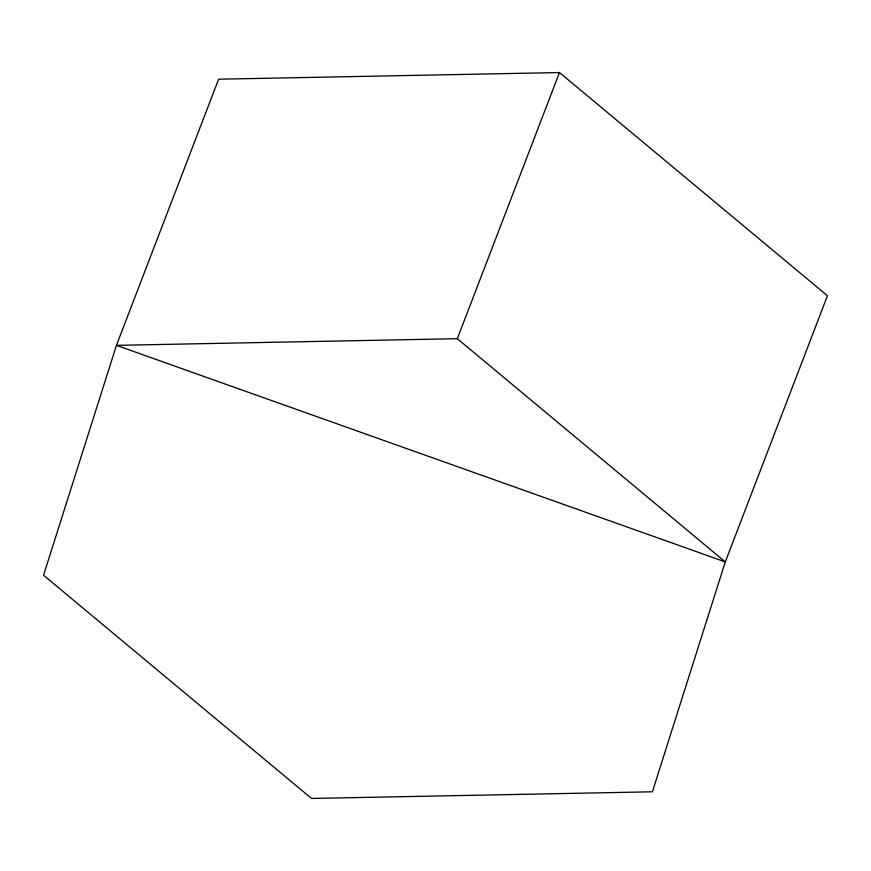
<?xml version="1.0" encoding="UTF-8"?>
<svg xmlns="http://www.w3.org/2000/svg" width="871" height="871" viewBox="0 0 871 871"><rect width="100%" height="100%" fill="white"/><g stroke="black" fill="none" stroke-linecap="round" stroke-linejoin="round"><path stroke-width="1.31" d="M457.319 338.688L725.282 561.915L116.442 345.352L457.319 338.688L559.476 72.543L827.45 295.759L725.282 561.915L652.39 791.793L311.524 798.457L43.55 575.241L116.442 345.352L218.61 79.207L559.476 72.543"/></g></svg>
